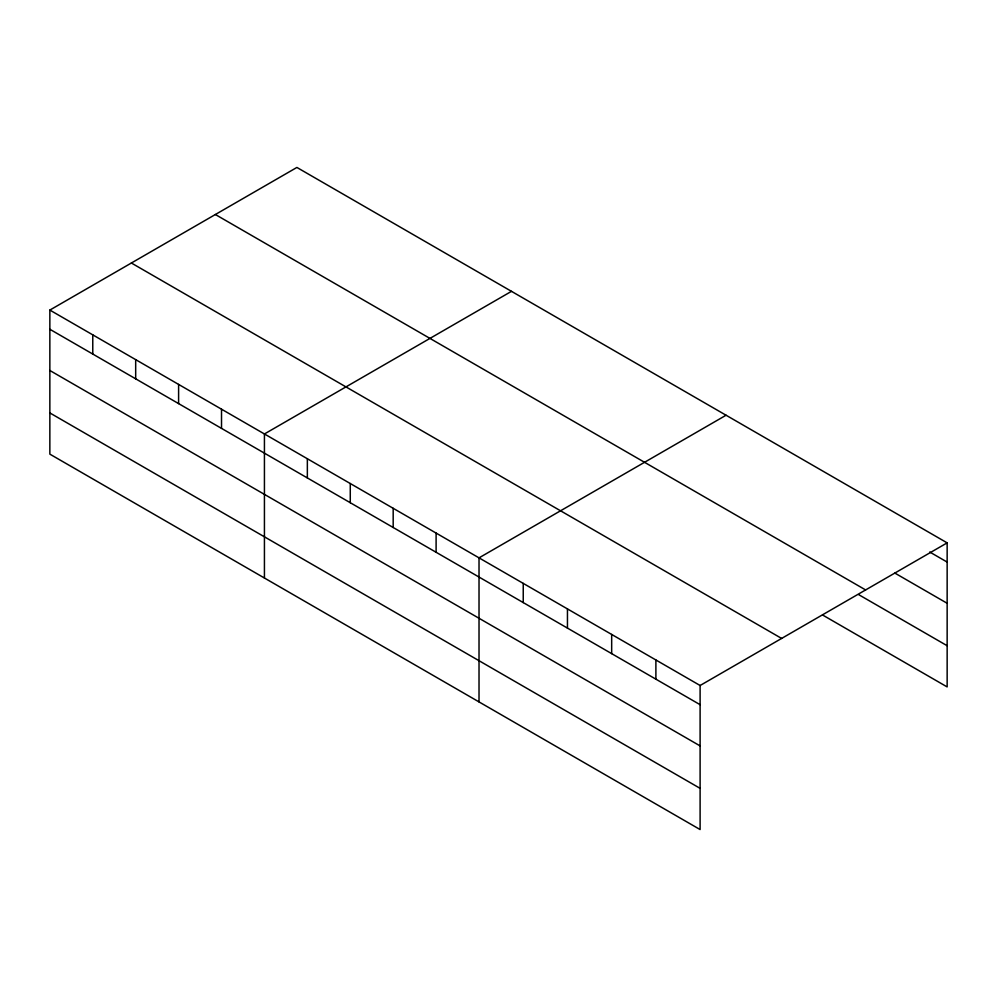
<?xml version="1.0" encoding="UTF-8"?>
<svg xmlns="http://www.w3.org/2000/svg" width="997" height="997" viewBox="0 0 997 997"><rect width="100%" height="100%" fill="white"/><g stroke="black" fill="none" stroke-linecap="round" stroke-linejoin="round"><path stroke-width="1.5" d="M700.106 745.906L700.106 685.5L49.85 310.079L49.85 454.134L700.106 829.554L700.106 745.906L49.85 370.485M822.537 614.975L947.15 686.921L947.15 542.867L296.894 167.446L49.85 310.079M511.486 291.336L264.429 433.969L264.429 578.023M726.065 415.226L479.021 557.859L479.021 701.913M700.106 685.5L947.15 542.867M929.727 552.014L947.15 562.071M894.895 573.101L947.15 603.272M215.377 214.517L865.62 589.937M858.716 594.661L947.15 645.72M131.38 263.009L781.623 638.429M49.85 329.272L700.106 704.692M49.85 412.932L700.106 788.353M655.889 659.964L655.889 679.169M611.672 634.441L611.672 653.646M567.455 608.905L567.455 628.11M523.238 583.382L523.238 602.587M436.1 533.071L436.1 552.276M393.179 508.296L393.179 527.5M350.271 483.52L350.271 502.725M307.35 458.745L307.35 477.949M221.521 409.181L221.521 428.386M178.6 384.406L178.6 403.611M135.679 359.63L135.679 378.835M92.771 334.855L92.771 354.06"/></g></svg>
